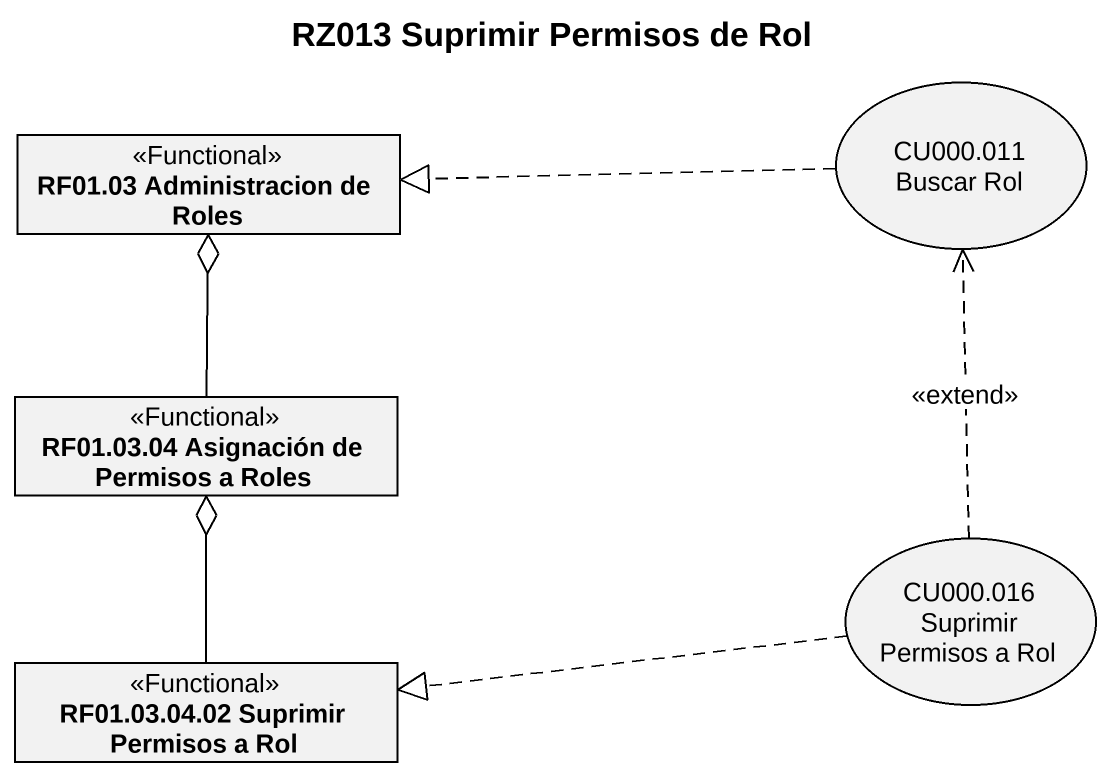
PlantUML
@startuml
title RZ013 Suprimir Permisos de Rol
allowmixing
hide circle
hide empty members
usecase "CU000.011 Buscar Rol" as CU000_011_Buscar_Rol
class "RF01.03 Administracion de Roles" as RF01_03_Administracion_de <<Functional>>
class "RF01.03.04 Asignación de Permisos a Roles" as RF01_03_04_Asignación_de <<Functional>>
usecase "CU000.016 Suprimir Permisos a Rol" as CU000_016_Suprimir_Permisos
class "RF01.03.04.02 Suprimir Permisos a Rol" as RF01_03_04_02_Suprimir <<Functional>>
CU000_011_Buscar_Rol .left.|> RF01_03_Administracion_de
RF01_03_04_Asignación_de -up-o RF01_03_Administracion_de
CU000_016_Suprimir_Permisos .up.> CU000_011_Buscar_Rol : <<extend>>
CU000_016_Suprimir_Permisos .left.|> RF01_03_04_02_Suprimir
RF01_03_04_02_Suprimir -up-o RF01_03_04_Asignación_de
@enduml
